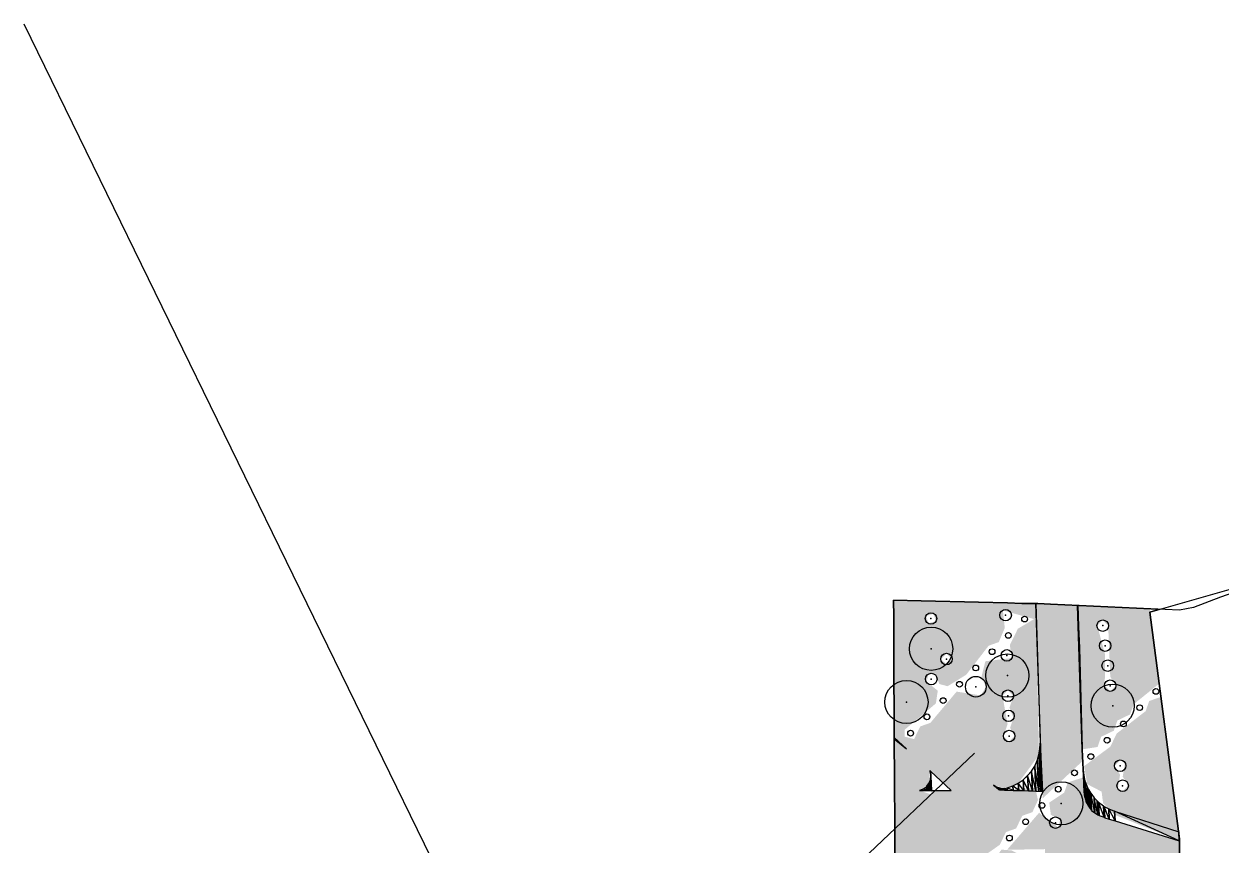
# Model space of a CAD drawing. Header units: metres. Extents: x 4 to 261, y 19 to 641.
# Drawn here: x 42.2 to 125.4, y 583.7 to 640.7 of the extents above; entities that cross this region are included whole.
import ezdxf

# ---------------------------------------------------------------- set-up
doc = ezdxf.new("R2010")
doc.units = ezdxf.units.M
for name, color, linetype in [('BOUNDARY', 7, 'Continuous'), ('NEW_BUSH', 3, 'Continuous'), ('NEW_LAWN', 82, 'Continuous'), ('NEW_TREE', 3, 'Continuous'), ('ROAD', 7, 'Continuous'), ('SEWER', 7, 'Continuous'), ('SIDEWALK_PATH', 7, 'Continuous'), ('WATER_PIPELINE', 7, 'Continuous')]:
    doc.layers.add(name, color=color, linetype=linetype)

# ---------------------------------------------------------------- blocks, each defined once
blk = doc.blocks.new('ДЕРЕН_SIBIRICA')
blk.add_circle((0, 0), 0.2)
blk = doc.blocks.new('СПИРЕЯ_СЕРАЯ')
blk.add_circle((0, 0), 0.2)
blk = doc.blocks.new('МИСКАНТУС_КИТАЙСКИЙ')
blk.add_circle((0, 0), 0.2)
blk = doc.blocks.new('ДЕРЕН_FLAVIRAMEA')
blk.add_circle((0, 0), 0.2)

msp = doc.modelspace()

# ---------------------------------------------------------------- hatches: boundary and pattern name
at = {"layer": 'NEW_LAWN'}
h = msp.add_hatch(color=82, dxfattribs=at)
h.paths.add_polyline_path([(103.435, 590.441), (102.685, 591.137), (102.625, 600.663), (112.644, 600.44), (115.406, 600.311), (115.7, 591.316), (115.762, 589.505), (112.996, 586.915), (112.525, 600.44), (112.734, 589.931), (111.304, 587.974), (110.346, 587.599), (109.584, 587.837), (109.972, 587.494), (112.477, 587.628), (112.665, 586.798), (112.278, 585.955), (111.571, 585.705), (111.146, 584.823), (110.44, 584.573), (110.015, 583.692), (109.068, 583.027), (109.547, 582.549), (110.13, 583.353), (110.809, 583.302), (112.054, 582.717), (113.066, 580.479), (113.495, 568.084), (113.152, 583.387), (110.518, 583.343), (112.743, 585.913), (114.065, 584.897), (114.204, 585.415), (113.558, 585.773), (113.451, 586.62), (114.488, 587.314), (114.737, 588.02), (115.803, 588.366), (116.003, 586.673), (116.825, 585.762), (122.492, 583.953), (122.513, 581.779), (121.839, 581.831), (121.414, 580.95), (120.597, 580.767), (120.376, 580.123), (121.186, 579.871), (121.611, 580.752), (122.52, 581.056), (122.7, 562.079), (120.944, 555.897), (114.097, 551.869), (113.749, 562.871), (113.913, 554.033), (113.675, 553.332), (113.017, 552.958), (113.699, 552.958), (114.07, 551.853), (113.055, 551.256), (112.823, 561.648), (104.405, 561.458), (103.809, 575.785), (102.76, 575.743), (102.685, 591.047)])
h.paths.add_polyline_path([(122.606, 567.148), (121.713, 567.563), (121.537, 566.909), (122.191, 566.734)], flags=16)
h.paths.add_polyline_path([(113.505, 573.496), (114.398, 573.082), (116.223, 575.251), (116.816, 575.092), (116.984, 574.181), (117.502, 574.042), (117.64, 574.56), (116.831, 575.188), (116.837, 575.999), (116.183, 576.174), (115.758, 575.293)], flags=16)
h.paths.add_polyline_path([(112.392, 599.36), (110.225, 599.966), (110.36, 598.75), (109.942, 597.762), (109.236, 597.512), (107.68, 595.498), (106.386, 594.699), (105.807, 594.854), (105.556, 595.573), (105.063, 595.527), (104.924, 595.01), (105.703, 594.389), (105.572, 593.505), (103.403, 591.68), (103.403, 591.201), (104.057, 591.026), (104.482, 591.907), (105.189, 592.157), (107.014, 594.325), (108.696, 594.06), (109.045, 594.665), (108.739, 595.342), (109.008, 596.433), (110.824, 596.649), (110.711, 597.565), (111.27, 598.696)], flags=16)
h.paths.add_polyline_path([(120.213, 580.895), (118.453, 581.462), (118.274, 581.284), (117.934, 581.846), (117.687, 580.754), (116.935, 582.509), (116.981, 581.657), (116.227, 581.044), (115.994, 581.549), (116.138, 577.805), (116.763, 579.968), (118.482, 580.946)], flags=16)
h.paths.add_polyline_path([(119.65, 579.901), (118.859, 579.957), (119.054, 579.298)], flags=16)
h.paths.add_polyline_path([(118.684, 577.544), (119.163, 578.022), (118.846, 578.6), (118.205, 578.022)], flags=16)
h.paths.add_polyline_path([(115.164, 559.881), (116.71, 561.252), (116.959, 561.958), (117.842, 562.383), (118.091, 563.09), (118.973, 563.515), (118.797, 564.169), (117.86, 563.824), (116.558, 564.045), (116.918, 562.424), (114.685, 560.359)], flags=16)
h.paths.add_polyline_path([(116.784, 560.078), (116.859, 557.394), (116.574, 556.856), (116.953, 556.477), (117.331, 556.856), (117.032, 557.407), (117.254, 559.845)], flags=16)
h.paths.add_polyline_path([(116.526, 567.107), (117.043, 566.968), (117.182, 567.486), (116.665, 567.624)], flags=16)
h.paths.add_polyline_path([(111.481, 570.995), (112.135, 570.82), (112.311, 571.474), (111.657, 571.649)], flags=16)
h.paths.add_polyline_path([(110.964, 592.518), (110.684, 593.205), (110.956, 594.04), (110.577, 594.419), (110.198, 594.04), (110.551, 592.076), (110.279, 591.241), (110.658, 590.862), (111.037, 591.241), (110.725, 591.806)], flags=16)
h.paths.add_polyline_path([(106.31, 596.208), (106.689, 596.586), (106.31, 596.965), (105.931, 596.586)], flags=16)
h.paths.add_polyline_path([(104.433, 587.464), (105.254, 587.18), (105.238, 587.464), (106.641, 587.465), (105.178, 588.823), (105.059, 587.914)], flags=16)
h.paths.add_polyline_path([(106.153, 579.155), (106.632, 579.633), (106.153, 580.112), (105.674, 579.633)], flags=16)
h.paths.add_polyline_path([(105.042, 599.071), (105.559, 599.21), (105.421, 599.727), (104.903, 599.588)], flags=16)
h = msp.add_hatch(color=82, dxfattribs=at)
h.paths.add_polyline_path([(115.735, 590.317), (115.466, 600.309), (120.433, 600.086), (121.082, 594.879), (119.315, 593.449), (119.066, 592.743), (118.183, 592.318), (117.934, 591.612), (117.052, 591.187), (116.803, 590.48)])
h.paths.add_polyline_path([(116.784, 598.905), (117.331, 596.89), (117.303, 594.737), (117.682, 594.358), (118.061, 594.737), (117.687, 595.363), (117.542, 598.905), (117.163, 599.283)], flags=16)
h = msp.add_hatch(color=82, dxfattribs=at)
h.paths.add_polyline_path([(116.084, 587.903), (115.868, 589.151), (117.693, 590.503), (118.131, 591.414), (120.145, 592.97), (120.394, 593.677), (121.203, 593.954), (122.48, 583.965), (117.99, 585.776), (117.189, 586.578), (117.085, 587.381)])
h.paths.add_polyline_path([(118.374, 589.559), (117.995, 589.18), (118.369, 588.554), (118.219, 587.601), (118.547, 587.412), (118.926, 587.79), (118.552, 588.416), (118.702, 589.369)], flags=16)

# ---------------------------------------------------------------- linework, layer by layer
at = {"layer": 'BOUNDARY'}
msp.add_lwpolyline([(126.276, 601.217), (125.336, 600.873), (123.469, 600.172), (122.499, 599.992), (120.513, 600.082), (119.512, 600.127), (117.527, 600.216), (116.526, 600.261), (114.525, 600.351), (113.54, 600.396), (112.644, 600.44), (112.644, 600.44), (111.539, 600.455), (110.539, 600.485), (108.538, 600.53), (107.552, 600.56), (105.551, 600.605), (104.551, 600.62), (102.625, 600.664), (102.625, 600.664), (102.625, 600.605), (102.64, 599.604), (102.64, 597.603), (102.655, 596.603), (102.655, 594.617), (102.67, 593.617), (102.685, 591.616), (102.685, 590.615), (102.699, 588.63), (102.699, 587.629), (102.714, 585.628), (102.714, 584.628), (102.729, 582.642)], dxfattribs=at)
at = {"layer": 'GROUND'}
msp.add_lwpolyline([(102.729, 582.642), (102.714, 584.628), (102.714, 585.628), (102.699, 587.629), (102.699, 588.63), (102.685, 590.615), (102.685, 591.616), (102.67, 593.617), (102.655, 594.617), (102.655, 596.603), (102.64, 597.603), (102.64, 599.604), (102.625, 600.605), (102.625, 600.664), (104.551, 600.62), (105.551, 600.605), (107.552, 600.56), (108.538, 600.53), (110.539, 600.485), (111.539, 600.455), (112.644, 600.44), (113.54, 600.396), (114.525, 600.351), (116.526, 600.261), (117.527, 600.216), (119.512, 600.127), (120.513, 600.082), (121.164, 600.053), (120.433, 599.845), (122.491, 584.106), (122.7, 562.076)], dxfattribs=at)
at = {"layer": 'NEW_BUSH'}
for centre, radius in [((105.231, 599.399), 0.4), ((110.414, 599.638), 0.4), ((117.163, 598.905), 0.4), ((110.496, 596.839), 0.4), ((117.336, 597.515), 0.4), ((106.31, 596.586), 0.4), ((117.509, 596.126), 0.4), ((105.252, 595.199), 0.4), ((108.347, 594.665), 0.72), ((117.682, 594.737), 0.4), ((110.577, 594.04), 0.4), ((110.617, 592.64), 0.4), ((110.658, 591.241), 0.4), ((118.374, 589.18), 0.4), ((118.547, 587.79), 0.4), ((113.876, 585.225), 0.4)]:
    msp.add_circle(centre, radius, dxfattribs=at)
for p in [(110.414, 599.638), (105.231, 599.399), (117.163, 598.905), (117.336, 597.515), (106.31, 596.586), (110.496, 596.839), (117.509, 596.126), (105.252, 595.199), (108.347, 594.665), (117.682, 594.737), (110.577, 594.04), (110.617, 592.64), (110.658, 591.241), (118.374, 589.18), (118.547, 587.79), (113.876, 585.225)]:
    msp.add_point(p, dxfattribs=at)
at = {"layer": 'NEW_TREE'}
for centre in [(105.242, 597.299), (110.536, 595.439), (103.526, 593.601), (117.855, 593.348), (114.287, 586.564)]:
    msp.add_circle(centre, 1.5, dxfattribs=at)
for p in [(105.242, 597.299), (110.536, 595.439), (103.526, 593.601), (117.855, 593.348), (114.287, 586.564)]:
    msp.add_point(p, dxfattribs=at)
at = {"layer": 'ROAD'}
msp.add_lwpolyline([(118.198, 371.87), (118.758, 415.452), (113.79, 421.854), (113.351, 424.864), (116.968, 434.28), (116.94, 498.578), (115.598, 503.573), (111.939, 507.229), (106.943, 508.568), (56.839, 508.859), (56.561, 523.531), (57.645, 524.826), (106.899, 524.799), (111.897, 526.135), (115.559, 529.789), (116.911, 539.165), (113.238, 547.735), (113.313, 551.408), (120.943, 555.893), (122.7, 562.076), (122.491, 584.106), (120.433, 599.845), (132.427, 603.259)], dxfattribs=at)
at = {"layer": 'SEWER'}
msp.add_line((42.217, 640.683), (100.78, 520.819), dxfattribs=at)
at = {"layer": 'SIDEWALK_PATH'}
for points in [[(112.524, 600.44), (112.808, 590.75), (112.808, 590.75), (112.957, 587.719), (112.957, 587.719), (112.524, 600.44)], [(115.466, 600.306), (115.406, 600.306), (115.406, 600.306), (115.556, 597.365), (115.556, 597.365), (115.466, 600.306)], [(115.406, 600.306), (115.556, 597.365), (115.556, 597.365), (115.735, 590.317), (115.735, 590.317), (115.406, 600.306), (115.556, 597.365), (115.735, 590.317), (115.735, 590.317), (115.809, 588.913), (115.809, 588.913), (115.556, 597.365)], [(103.521, 590.362), (102.685, 591.138), (102.685, 591.138), (102.685, 591.048), (102.685, 591.048), (103.521, 590.362), (102.685, 591.138), (102.685, 591.048), (102.685, 591.048), (102.685, 591.138)], [(112.808, 590.705), (112.972, 587.405), (112.972, 587.405), (112.793, 590.347), (112.793, 590.347), (112.808, 590.705), (112.972, 587.405), (112.793, 590.347), (112.793, 590.347), (112.943, 587.405), (112.943, 587.405), (112.972, 587.405)], [(112.808, 590.75), (112.957, 587.719), (112.957, 587.719), (112.808, 590.705), (112.808, 590.705), (112.808, 590.75), (112.957, 587.719), (112.808, 590.705), (112.808, 590.705), (112.972, 587.405), (112.972, 587.405), (112.957, 587.719)], [(112.734, 589.929), (112.853, 587.42), (112.853, 587.42), (112.599, 589.54), (112.599, 589.54), (112.734, 589.929), (112.853, 587.42), (112.599, 589.54), (112.599, 589.54), (112.719, 587.42), (112.719, 587.42), (112.853, 587.42)], [(112.793, 590.347), (112.943, 587.405), (112.943, 587.405), (112.734, 589.929), (112.734, 589.929), (112.793, 590.347), (112.943, 587.405), (112.734, 589.929), (112.734, 589.929), (112.853, 587.42), (112.853, 587.42), (112.943, 587.405)], [(115.899, 587.106), (115.735, 590.317), (115.735, 590.317), (115.839, 587.345), (115.839, 587.345), (115.899, 587.106)], [(105.208, 588.659), (105.178, 588.764), (105.178, 588.764), (105.178, 588.824), (105.178, 588.824), (105.208, 588.659), (105.178, 588.764), (105.178, 588.824), (105.178, 588.824), (105.148, 588.853), (105.148, 588.853), (105.178, 588.764)], [(112.435, 589.152), (112.524, 587.42), (112.524, 587.42), (112.211, 588.809), (112.211, 588.809), (112.435, 589.152), (112.524, 587.42), (112.211, 588.809), (112.211, 588.809), (112.286, 587.435), (112.286, 587.435), (112.524, 587.42)], [(112.599, 589.54), (112.719, 587.42), (112.719, 587.42), (112.435, 589.152), (112.435, 589.152), (112.599, 589.54), (112.719, 587.42), (112.435, 589.152), (112.435, 589.152), (112.524, 587.42), (112.524, 587.42), (112.719, 587.42)], [(115.839, 588.495), (115.914, 587.002), (115.914, 587.002), (115.809, 588.913), (115.809, 588.913), (115.839, 588.495), (115.914, 587.002), (115.809, 588.913), (115.809, 588.913), (115.899, 587.106), (115.899, 587.106), (115.914, 587.002)], [(105.148, 588.092), (105.178, 587.465), (105.178, 587.465), (105.059, 587.913), (105.059, 587.913), (105.148, 588.092), (105.178, 587.465), (105.059, 587.913), (105.059, 587.913), (105.074, 587.465), (105.074, 587.465), (105.178, 587.465)], [(105.193, 588.271), (105.238, 587.465), (105.238, 587.465), (105.148, 588.092), (105.148, 588.092), (105.193, 588.271), (105.238, 587.465), (105.148, 588.092), (105.148, 588.092), (105.178, 587.465), (105.178, 587.465), (105.238, 587.465)], [(105.208, 588.659), (105.193, 588.809), (105.193, 588.809), (105.178, 588.824), (105.178, 588.824), (105.208, 588.659)], [(105.208, 588.794), (105.223, 588.465), (105.223, 588.465), (105.193, 588.809), (105.193, 588.809), (105.208, 588.794), (105.223, 588.465), (105.193, 588.809), (105.193, 588.809), (105.208, 588.659), (105.208, 588.659), (105.223, 588.465)], [(105.223, 588.42), (105.268, 587.465), (105.268, 587.465), (105.193, 588.271), (105.193, 588.271), (105.223, 588.42), (105.268, 587.465), (105.193, 588.271), (105.193, 588.271), (105.238, 587.465), (105.238, 587.465), (105.268, 587.465)], [(106.641, 587.465), (105.208, 588.794), (105.208, 588.794), (105.268, 587.465), (105.268, 587.465), (106.641, 587.465)], [(105.223, 588.42), (105.223, 588.42), (105.223, 588.42), (105.268, 587.465), (105.268, 587.465), (105.223, 588.42), (105.223, 588.42), (105.268, 587.465), (105.268, 587.465), (105.223, 588.465), (105.223, 588.465), (105.223, 588.42)], [(111.643, 588.211), (111.673, 587.45), (111.673, 587.45), (111.3, 587.973), (111.3, 587.973), (111.643, 588.211), (111.673, 587.45), (111.3, 587.973), (111.3, 587.973), (111.33, 587.45), (111.33, 587.45), (111.673, 587.45)], [(111.942, 588.495), (112.002, 587.435), (112.002, 587.435), (111.643, 588.211), (111.643, 588.211), (111.942, 588.495), (112.002, 587.435), (111.643, 588.211), (111.643, 588.211), (111.673, 587.45), (111.673, 587.45), (112.002, 587.435)], [(112.211, 588.809), (112.286, 587.435), (112.286, 587.435), (111.942, 588.495), (111.942, 588.495), (112.211, 588.809), (112.286, 587.435), (111.942, 588.495), (111.942, 588.495), (112.002, 587.435), (112.002, 587.435), (112.286, 587.435)], [(115.929, 588.137), (116.004, 586.673), (116.004, 586.673), (115.839, 588.495), (115.839, 588.495), (115.929, 588.137), (116.004, 586.673), (115.839, 588.495), (115.839, 588.495), (115.914, 587.002), (115.914, 587.002), (116.004, 586.673)], [(115.944, 588.077), (116.018, 586.659), (116.018, 586.659), (115.929, 588.137), (115.929, 588.137), (115.944, 588.077), (116.018, 586.659), (115.929, 588.137), (115.929, 588.137), (116.004, 586.673), (116.004, 586.673), (116.018, 586.659)], [(116.108, 587.674), (116.168, 586.375), (116.168, 586.375), (115.944, 588.077), (115.944, 588.077), (116.108, 587.674), (116.168, 586.375), (115.944, 588.077), (115.944, 588.077), (116.018, 586.659), (116.018, 586.659), (116.168, 586.375)], [(104.79, 587.465), (104.626, 587.465), (104.626, 587.465), (104.626, 587.525), (104.626, 587.525), (104.79, 587.465), (104.626, 587.465), (104.626, 587.525), (104.626, 587.525), (104.432, 587.465), (104.432, 587.465), (104.626, 587.465)], [(104.79, 587.465), (104.79, 587.629), (104.79, 587.629), (104.626, 587.525), (104.626, 587.525), (104.79, 587.465)], [(104.939, 587.763), (104.954, 587.465), (104.954, 587.465), (104.79, 587.629), (104.79, 587.629), (104.939, 587.763), (104.954, 587.465), (104.79, 587.629), (104.79, 587.629), (104.79, 587.465), (104.79, 587.465), (104.954, 587.465)], [(105.059, 587.913), (105.074, 587.465), (105.074, 587.465), (104.939, 587.763), (104.939, 587.763), (105.059, 587.913), (105.074, 587.465), (104.939, 587.763), (104.939, 587.763), (104.954, 587.465), (104.954, 587.465), (105.074, 587.465)], [(109.941, 587.525), (109.762, 587.689), (109.762, 587.689), (109.747, 587.719), (109.747, 587.719), (109.941, 587.525), (109.762, 587.689), (109.747, 587.719), (109.747, 587.719), (109.583, 587.838), (109.583, 587.838), (109.762, 587.689)], [(109.941, 587.525), (109.941, 587.644), (109.941, 587.644), (109.747, 587.719), (109.747, 587.719), (109.941, 587.525)], [(109.986, 587.644), (109.986, 587.495), (109.986, 587.495), (109.941, 587.644), (109.941, 587.644), (109.986, 587.644), (109.986, 587.495), (109.941, 587.644), (109.941, 587.644), (109.941, 587.525), (109.941, 587.525), (109.986, 587.495)], [(110.135, 587.599), (110.15, 587.495), (110.15, 587.495), (109.986, 587.644), (109.986, 587.644), (110.135, 587.599), (110.15, 587.495), (109.986, 587.644), (109.986, 587.644), (109.986, 587.495), (109.986, 587.495), (110.15, 587.495)], [(110.344, 587.599), (110.344, 587.48), (110.344, 587.48), (110.135, 587.599), (110.135, 587.599), (110.344, 587.599), (110.344, 587.48), (110.135, 587.599), (110.135, 587.599), (110.15, 587.495), (110.15, 587.495), (110.344, 587.48)], [(110.539, 587.644), (110.553, 587.48), (110.553, 587.48), (110.344, 587.599), (110.344, 587.599), (110.539, 587.644), (110.553, 587.48), (110.344, 587.599), (110.344, 587.599), (110.344, 587.48), (110.344, 587.48), (110.553, 587.48)], [(110.927, 587.778), (110.942, 587.465), (110.942, 587.465), (110.539, 587.644), (110.539, 587.644), (110.927, 587.778), (110.942, 587.465), (110.539, 587.644), (110.539, 587.644), (110.553, 587.48), (110.553, 587.48), (110.942, 587.465)], [(111.3, 587.973), (111.33, 587.45), (111.33, 587.45), (110.927, 587.778), (110.927, 587.778), (111.3, 587.973), (111.33, 587.45), (110.927, 587.778), (110.927, 587.778), (110.942, 587.465), (110.942, 587.465), (111.33, 587.45)], [(116.183, 587.525), (116.257, 586.226), (116.257, 586.226), (116.108, 587.674), (116.108, 587.674), (116.183, 587.525), (116.257, 586.226), (116.108, 587.674), (116.108, 587.674), (116.168, 586.375), (116.168, 586.375), (116.257, 586.226)], [(116.317, 587.301), (116.377, 586.091), (116.377, 586.091), (116.183, 587.525), (116.183, 587.525), (116.317, 587.301), (116.377, 586.091), (116.183, 587.525), (116.183, 587.525), (116.257, 586.226), (116.257, 586.226), (116.377, 586.091)], [(116.332, 587.271), (116.392, 586.076), (116.392, 586.076), (116.317, 587.301), (116.317, 587.301), (116.332, 587.271), (116.392, 586.076), (116.317, 587.301), (116.317, 587.301), (116.377, 586.091), (116.377, 586.091), (116.392, 586.076)], [(116.571, 586.957), (116.616, 585.912), (116.616, 585.912), (116.332, 587.271), (116.332, 587.271), (116.571, 586.957), (116.616, 585.912), (116.332, 587.271), (116.332, 587.271), (116.392, 586.076), (116.392, 586.076), (116.616, 585.912)], [(116.78, 586.748), (116.825, 585.763), (116.825, 585.763), (116.571, 586.957), (116.571, 586.957), (116.78, 586.748), (116.825, 585.763), (116.571, 586.957), (116.571, 586.957), (116.616, 585.912), (116.616, 585.912), (116.825, 585.763)], [(116.87, 586.644), (116.914, 585.733), (116.914, 585.733), (116.78, 586.748), (116.78, 586.748), (116.87, 586.644), (116.914, 585.733), (116.78, 586.748), (116.78, 586.748), (116.825, 585.763), (116.825, 585.763), (116.914, 585.733)], [(117.213, 586.39), (117.258, 585.598), (117.258, 585.598), (116.87, 586.644), (116.87, 586.644), (117.213, 586.39), (117.258, 585.598), (116.87, 586.644), (116.87, 586.644), (116.914, 585.733), (116.914, 585.733), (117.258, 585.598)], [(117.273, 586.36), (117.317, 585.569), (117.317, 585.569), (117.213, 586.39), (117.213, 586.39), (117.273, 586.36), (117.317, 585.569), (117.213, 586.39), (117.213, 586.39), (117.258, 585.598), (117.258, 585.598), (117.317, 585.569)], [(117.586, 586.181), (117.616, 585.479), (117.616, 585.479), (117.273, 586.36), (117.273, 586.36), (117.586, 586.181), (117.616, 585.479), (117.273, 586.36), (117.273, 586.36), (117.317, 585.569), (117.317, 585.569), (117.616, 585.479)], [(117.989, 586.017), (118.019, 585.36), (118.019, 585.36), (117.586, 586.181), (117.586, 586.181), (117.989, 586.017), (118.019, 585.36), (117.586, 586.181), (117.586, 586.181), (117.616, 585.479), (117.616, 585.479), (118.019, 585.36)], [(122.439, 584.583), (122.484, 583.956), (122.484, 583.956), (117.989, 586.017), (117.989, 586.017), (122.439, 584.583), (122.484, 583.956), (117.989, 586.017), (117.989, 586.017), (118.019, 585.36), (118.019, 585.36), (122.484, 583.956)], [(122.499, 583.956), (122.439, 584.583), (122.439, 584.583), (122.484, 583.956), (122.484, 583.956), (122.499, 583.956)]]:
    msp.add_lwpolyline(points, close=True, dxfattribs=at)
at = {"layer": 'WATER_PIPELINE'}
msp.add_line((108.256, 590.044), (50.432, 535.29), dxfattribs=at)

# ---------------------------------------------------------------- block references
at = {"layer": 'BUSH'}
for name, p in [('ДЕРЕН_SIBIRICA', (111.738, 599.36)), ('ДЕРЕН_FLAVIRAMEA', (110.606, 598.229)), ('ДЕРЕН_FLAVIRAMEA', (109.475, 597.097)), ('ДЕРЕН_FLAVIRAMEA', (108.344, 595.966)), ('ДЕРЕН_FLAVIRAMEA', (107.212, 594.835)), ('МИСКАНТУС_КИТАЙСКИЙ', (106.081, 593.703)), ('МИСКАНТУС_КИТАЙСКИЙ', (120.861, 594.341)), ('СПИРЕЯ_СЕРАЯ', (119.73, 593.21)), ('МИСКАНТУС_КИТАЙСКИЙ', (104.95, 592.572)), ('СПИРЕЯ_СЕРАЯ', (118.598, 592.078)), ('МИСКАНТУС_КИТАЙСКИЙ', (103.818, 591.44)), ('СПИРЕЯ_СЕРАЯ', (117.467, 590.947)), ('СПИРЕЯ_СЕРАЯ', (116.336, 589.816)), ('СПИРЕЯ_СЕРАЯ', (115.204, 588.684)), ('ДЕРЕН_SIBIRICA', (114.073, 587.553)), ('ДЕРЕН_SIBIRICA', (112.942, 586.422)), ('ДЕРЕН_SIBIRICA', (111.81, 585.29)), ('ДЕРЕН_SIBIRICA', (110.679, 584.159))]:
    msp.add_blockref(name, p, dxfattribs=at)

doc.saveas('drawing.dxf')
